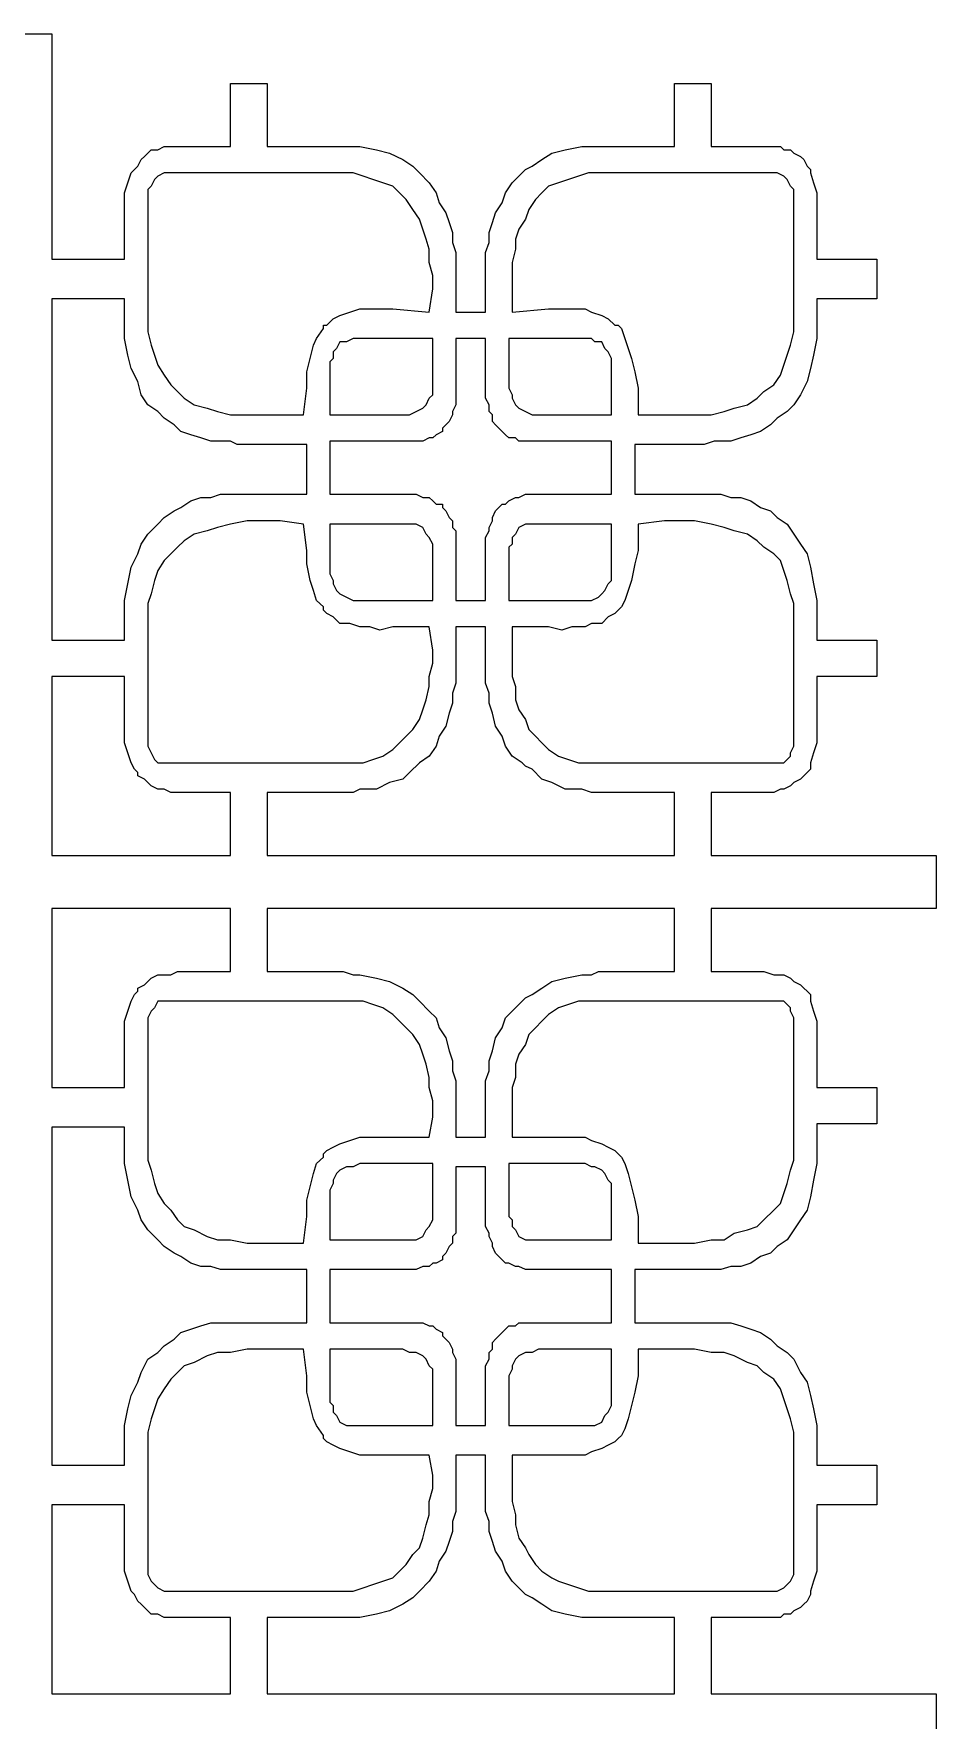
# Model space of a CAD drawing. Extents: x -66030 to 95157, y -13132 to 45879.
# Drawn here: x -25412 to -24348, y 26474 to 28462 of the extents above; entities that cross this region are included whole.
import ezdxf

# ---------------------------------------------------------------- set-up
doc = ezdxf.new("R2010")
doc.units = 0
doc.header["$LTSCALE"] = 100
doc.header["$MEASUREMENT"] = 0
doc.layers.get('0').update_dxf_attribs({"linetype": 'CONTINUOUS'})

msp = doc.modelspace()

# ---------------------------------------------------------------- linework, layer by layer
at = {"lineweight": 0}
msp.add_lwpolyline([(-25453.8, 28461.7), (-25391.3, 28461.7), (-25391.3, 28196.1), (-25305.4, 28196.1), (-25305.4, 28262.5), (-25305.4, 28274.3), (-25301.5, 28286), (-25297.6, 28297.7), (-25293.7, 28301.6), (-25289.8, 28305.5), (-25285.9, 28313.3), (-25282, 28317.2), (-25278.1, 28321.1), (-25274.2, 28325), (-25266.3, 28325), (-25258.5, 28328.9), (-25250.7, 28328.9), (-25242.9, 28328.9), (-25180.4, 28328.9), (-25180.4, 28403.2), (-25137.4, 28403.2), (-25137.4, 28328.9), (-25047.6, 28328.9), (-25035.9, 28328.9), (-25028.1, 28328.9), (-25008.5, 28325), (-24992.9, 28321.1), (-24977.3, 28313.3), (-24965.6, 28305.5), (-24961.7, 28301.6), (-24957.8, 28297.7), (-24946.1, 28286), (-24938.2, 28274.3), (-24934.3, 28262.5), (-24926.5, 28250.8), (-24922.6, 28239.1), (-24918.7, 28227.4), (-24918.7, 28215.7), (-24914.8, 28204), (-24914.8, 28192.2), (-24914.8, 28184.4), (-24914.8, 28133.6), (-24879.7, 28133.6), (-24879.7, 28184.4), (-24879.7, 28204), (-24875.7, 28215.7), (-24875.7, 28227.4), (-24871.8, 28239.1), (-24867.9, 28250.8), (-24860.1, 28262.5), (-24856.2, 28274.3), (-24848.4, 28286), (-24836.7, 28297.7), (-24832.8, 28301.6), (-24825, 28305.5), (-24813.3, 28313.3), (-24801.5, 28321.1), (-24785.9, 28325), (-24766.4, 28328.9), (-24754.7, 28328.9), (-24746.8, 28328.9), (-24657, 28328.9), (-24657, 28403.2), (-24614, 28403.2), (-24614, 28328.9), (-24551.6, 28328.9), (-24543.7, 28328.9), (-24532, 28328.9), (-24528.1, 28325), (-24520.3, 28325), (-24516.4, 28321.1), (-24508.6, 28317.2), (-24504.7, 28313.3), (-24500.8, 28305.5), (-24496.9, 28301.6), (-24496.9, 28297.7), (-24493, 28286), (-24489.1, 28274.3), (-24489.1, 28262.5), (-24489.1, 28196.1), (-24418.7, 28196.1), (-24418.7, 28149.3), (-24489.1, 28149.3), (-24489.1, 28125.8), (-24489.1, 28102.4), (-24493, 28082.9), (-24496.9, 28067.2), (-24500.8, 28051.6), (-24508.6, 28036), (-24516.4, 28024.3), (-24524.2, 28016.5), (-24535.9, 28008.7), (-24543.7, 28000.8), (-24555.5, 27993), (-24567.2, 27989.1), (-24578.9, 27985.2), (-24590.6, 27981.3), (-24602.3, 27981.3), (-24610.1, 27981.3), (-24621.9, 27977.4), (-24703.9, 27977.4), (-24703.9, 27942.3), (-24703.9, 27918.8), (-24621.9, 27918.8), (-24610.1, 27918.8), (-24602.3, 27918.8), (-24590.6, 27914.9), (-24578.9, 27914.9), (-24567.2, 27911), (-24555.5, 27903.2), (-24543.7, 27899.3), (-24535.9, 27891.5), (-24524.2, 27883.7), (-24516.4, 27871.9), (-24508.6, 27860.2), (-24500.8, 27848.5), (-24496.9, 27832.9), (-24493, 27813.4), (-24489.1, 27793.8), (-24489.1, 27774.3), (-24489.1, 27747), (-24418.7, 27747), (-24418.7, 27704), (-24489.1, 27704), (-24489.1, 27637.6), (-24489.1, 27625.9), (-24493, 27614.2), (-24496.9, 27602.4), (-24496.9, 27594.6), (-24500.8, 27590.7), (-24504.7, 27586.8), (-24508.6, 27582.9), (-24516.4, 27579), (-24520.3, 27575.1), (-24528.1, 27571.2), (-24532, 27571.2), (-24539.8, 27567.3), (-24551.6, 27567.3), (-24614, 27567.3), (-24614, 27493.1), (-24348.4, 27493.1), (-24348.4, 27430.6), (-24614, 27430.6), (-24614, 27356.4), (-24551.6, 27356.4), (-24539.8, 27352.5), (-24532, 27352.5), (-24528.1, 27352.5), (-24520.3, 27348.5), (-24516.4, 27344.6), (-24508.6, 27340.7), (-24504.7, 27336.8), (-24500.8, 27332.9), (-24496.9, 27329), (-24496.9, 27321.2), (-24493, 27309.5), (-24489.1, 27297.8), (-24489.1, 27286.1), (-24489.1, 27219.7), (-24418.7, 27219.7), (-24418.7, 27176.7), (-24489.1, 27176.7), (-24489.1, 27149.3), (-24489.1, 27129.8), (-24493, 27110.3), (-24496.9, 27090.8), (-24500.8, 27075.1), (-24508.6, 27063.4), (-24516.4, 27051.7), (-24524.2, 27040), (-24535.9, 27032.2), (-24543.7, 27024.4), (-24555.5, 27020.4), (-24567.2, 27012.6), (-24578.9, 27008.7), (-24590.6, 27008.7), (-24602.3, 27004.8), (-24610.1, 27004.8), (-24621.9, 27004.8), (-24703.9, 27004.8), (-24703.9, 26977.5), (-24703.9, 26942.3), (-24621.9, 26942.3), (-24610.1, 26942.3), (-24602.3, 26942.3), (-24590.6, 26942.3), (-24578.9, 26938.4), (-24567.2, 26934.5), (-24555.5, 26930.6), (-24543.7, 26922.8), (-24535.9, 26915), (-24524.2, 26907.2), (-24516.4, 26899.4), (-24508.6, 26883.7), (-24500.8, 26872), (-24496.9, 26856.4), (-24493, 26840.8), (-24489.1, 26821.2), (-24489.1, 26797.8), (-24489.1, 26774.4), (-24418.7, 26774.4), (-24418.7, 26727.5), (-24489.1, 26727.5), (-24489.1, 26661.1), (-24489.1, 26649.4), (-24493, 26637.7), (-24496.9, 26625.9), (-24496.9, 26622), (-24500.8, 26614.2), (-24504.7, 26610.3), (-24508.6, 26606.4), (-24516.4, 26602.5), (-24520.3, 26598.6), (-24528.1, 26598.6), (-24532, 26594.7), (-24543.7, 26594.7), (-24551.6, 26594.7), (-24614, 26594.7), (-24614, 26504.9), (-24348.4, 26504.9), (-24348.4, 26442.4)], dxfattribs=at)
for points in [[(-25278.1, 28125.8), (-25278.1, 28110.2), (-25274.2, 28094.6), (-25270.2, 28082.9), (-25266.3, 28071.2), (-25258.5, 28059.4), (-25250.7, 28047.7), (-25242.9, 28039.9), (-25235.1, 28032.1), (-25223.4, 28024.3), (-25207.8, 28020.4), (-25196, 28016.5), (-25180.4, 28012.6), (-25160.9, 28012.6), (-25141.4, 28012.6), (-25121.8, 28012.6), (-25094.5, 28012.6), (-25090.6, 28043.8), (-25090.6, 28063.3), (-25086.7, 28079), (-25082.8, 28094.6), (-25078.9, 28102.4), (-25071, 28114.1), (-25071, 28118), (-25067.1, 28118), (-25059.3, 28125.8), (-25051.5, 28129.7), (-25039.8, 28133.6), (-25028.1, 28137.6), (-25016.4, 28137.6), (-25004.6, 28137.6), (-24989, 28137.6), (-24946.1, 28133.6), (-24942.1, 28161), (-24942.1, 28176.6), (-24946.1, 28192.2), (-24946.1, 28207.9), (-24950, 28219.6), (-24953.9, 28231.3), (-24957.8, 28243), (-24965.6, 28254.7), (-24973.4, 28266.4), (-24981.2, 28274.3), (-24989, 28282.1), (-25000.7, 28286), (-25012.5, 28289.9), (-25024.2, 28293.8), (-25035.9, 28297.7), (-25047.6, 28297.7), (-25250.7, 28297.7), (-25258.5, 28297.7), (-25266.3, 28293.8), (-25270.2, 28289.9), (-25274.2, 28282.1), (-25278.1, 28278.2), (-25278.1, 28270.4), (-25278.1, 28262.5), (-25278.1, 28125.8)], [(-24516.4, 28125.8), (-24516.4, 28262.5), (-24516.4, 28270.4), (-24516.4, 28278.2), (-24520.3, 28282.1), (-24524.2, 28289.9), (-24528.1, 28293.8), (-24535.9, 28297.7), (-24543.7, 28297.7), (-24746.8, 28297.7), (-24758.6, 28297.7), (-24770.3, 28293.8), (-24782, 28289.9), (-24793.7, 28286), (-24805.4, 28282.1), (-24813.3, 28274.3), (-24821.1, 28266.4), (-24828.9, 28254.7), (-24832.8, 28243), (-24840.6, 28231.3), (-24844.5, 28219.6), (-24844.5, 28207.9), (-24848.4, 28192.2), (-24848.4, 28176.6), (-24848.4, 28161), (-24848.4, 28133.6), (-24805.4, 28137.6), (-24789.8, 28137.6), (-24778.1, 28137.6), (-24762.5, 28137.6), (-24754.7, 28133.6), (-24742.9, 28129.7), (-24735.1, 28125.8), (-24727.3, 28118), (-24723.4, 28118), (-24719.5, 28114.1), (-24715.6, 28102.4), (-24711.7, 28090.7), (-24707.8, 28079), (-24703.9, 28063.3), (-24700, 28043.8), (-24700, 28012.6), (-24668.7, 28012.6), (-24649.2, 28012.6), (-24633.6, 28012.6), (-24614, 28012.6), (-24598.4, 28016.5), (-24586.7, 28020.4), (-24571.1, 28024.3), (-24559.4, 28032.1), (-24551.6, 28039.9), (-24539.8, 28047.7), (-24532, 28059.4), (-24528.1, 28071.2), (-24524.2, 28082.9), (-24520.3, 28094.6), (-24516.4, 28110.2), (-24516.4, 28125.8)], [(-25391.3, 28149.3), (-25391.3, 27747), (-25305.4, 27747), (-25305.4, 27774.3), (-25305.4, 27793.8), (-25301.5, 27813.4), (-25297.6, 27832.9), (-25289.8, 27848.5), (-25285.9, 27860.2), (-25278.1, 27871.9), (-25266.3, 27883.7), (-25258.5, 27891.5), (-25246.8, 27899.3), (-25239, 27903.2), (-25227.3, 27911), (-25215.6, 27914.9), (-25203.8, 27914.9), (-25192.1, 27918.8), (-25180.4, 27918.8), (-25172.6, 27918.8), (-25090.6, 27918.8), (-25090.6, 27977.4), (-25172.6, 27977.4), (-25180.4, 27981.3), (-25192.1, 27981.3), (-25203.8, 27981.3), (-25215.6, 27985.2), (-25227.3, 27989.1), (-25239, 27993), (-25246.8, 28000.8), (-25258.5, 28008.7), (-25266.3, 28016.5), (-25278.1, 28024.3), (-25285.9, 28036), (-25289.8, 28051.6), (-25297.6, 28067.2), (-25301.5, 28082.9), (-25305.4, 28102.4), (-25305.4, 28125.8), (-25305.4, 28149.3), (-25391.3, 28149.3)], [(-25063.2, 27918.8), (-24977.3, 27918.8), (-24965.6, 27918.8), (-24961.7, 27918.8), (-24953.9, 27914.9), (-24946.1, 27914.9), (-24942.1, 27911), (-24938.2, 27907.1), (-24930.4, 27907.1), (-24930.4, 27903.2), (-24926.5, 27899.3), (-24922.6, 27891.5), (-24918.7, 27887.6), (-24918.7, 27879.8), (-24914.8, 27875.9), (-24914.8, 27868), (-24914.8, 27848.5), (-24914.8, 27793.8), (-24879.7, 27793.8), (-24879.7, 27848.5), (-24879.7, 27868), (-24875.7, 27875.9), (-24875.7, 27879.8), (-24871.8, 27887.6), (-24871.8, 27891.5), (-24867.9, 27899.3), (-24864, 27903.2), (-24860.1, 27907.1), (-24856.2, 27907.1), (-24852.3, 27911), (-24844.5, 27914.9), (-24840.6, 27914.9), (-24832.8, 27918.8), (-24825, 27918.8), (-24817.2, 27918.8), (-24731.2, 27918.8), (-24731.2, 27981.3), (-24817.2, 27981.3), (-24825, 27981.3), (-24832.8, 27981.3), (-24840.6, 27981.3), (-24844.5, 27985.2), (-24852.3, 27985.2), (-24856.2, 27989.1), (-24860.1, 27993), (-24864, 27996.9), (-24867.9, 28000.8), (-24871.8, 28004.7), (-24871.8, 28012.6), (-24875.7, 28016.5), (-24875.7, 28024.3), (-24879.7, 28032.1), (-24879.7, 28047.7), (-24879.7, 28102.4), (-24914.8, 28102.4), (-24914.8, 28047.7), (-24914.8, 28032.1), (-24914.8, 28024.3), (-24918.7, 28016.5), (-24918.7, 28012.6), (-24922.6, 28004.7), (-24926.5, 28000.8), (-24930.4, 27996.9), (-24930.4, 27993), (-24938.2, 27989.1), (-24942.1, 27985.2), (-24946.1, 27985.2), (-24953.9, 27981.3), (-24961.7, 27981.3), (-24965.6, 27981.3), (-24977.3, 27981.3), (-25063.2, 27981.3), (-25063.2, 27918.8)], [(-25063.2, 28012.6), (-24977.3, 28012.6), (-24969.5, 28012.6), (-24961.7, 28016.5), (-24953.9, 28020.4), (-24950, 28024.3), (-24946.1, 28032.1), (-24942.1, 28036), (-24942.1, 28043.8), (-24942.1, 28047.7), (-24942.1, 28102.4), (-25028.1, 28102.4), (-25035.9, 28102.4), (-25043.7, 28098.5), (-25051.5, 28098.5), (-25055.4, 28090.7), (-25059.3, 28086.8), (-25059.3, 28079), (-25063.2, 28075.1), (-25063.2, 28067.2), (-25063.2, 28012.6)], [(-24731.2, 28012.6), (-24731.2, 28075.1), (-24731.2, 28079), (-24735.1, 28086.8), (-24739, 28090.7), (-24742.9, 28098.5), (-24750.8, 28098.5), (-24754.7, 28102.4), (-24762.5, 28102.4), (-24852.3, 28102.4), (-24852.3, 28043.8), (-24848.4, 28036), (-24848.4, 28032.1), (-24844.5, 28024.3), (-24840.6, 28020.4), (-24832.8, 28016.5), (-24825, 28012.6), (-24817.2, 28012.6), (-24731.2, 28012.6)], [(-25278.1, 27774.3), (-25278.1, 27637.6), (-25278.1, 27629.8), (-25278.1, 27622), (-25274.2, 27614.2), (-25270.2, 27606.3), (-25266.3, 27602.4), (-25258.5, 27602.4), (-25250.7, 27602.4), (-25242.9, 27602.4), (-25047.6, 27602.4), (-25035.9, 27602.4), (-25024.2, 27602.4), (-25012.5, 27606.3), (-25000.7, 27610.2), (-24989, 27618.1), (-24981.2, 27625.9), (-24973.4, 27633.7), (-24965.6, 27641.5), (-24957.8, 27653.2), (-24953.9, 27664.9), (-24950, 27676.6), (-24946.1, 27692.3), (-24946.1, 27704), (-24942.1, 27719.6), (-24942.1, 27735.2), (-24946.1, 27762.6), (-24989, 27762.6), (-25004.6, 27758.7), (-25016.4, 27762.6), (-25028.1, 27762.6), (-25039.8, 27766.5), (-25051.5, 27766.5), (-25059.3, 27774.3), (-25067.1, 27778.2), (-25071, 27782.1), (-25071, 27786), (-25078.9, 27793.8), (-25082.8, 27805.5), (-25086.7, 27817.3), (-25090.6, 27836.8), (-25090.6, 27852.4), (-25094.5, 27883.7), (-25121.8, 27887.6), (-25141.4, 27887.6), (-25160.9, 27887.6), (-25180.4, 27883.7), (-25196, 27879.8), (-25207.8, 27875.9), (-25223.4, 27871.9), (-25235.1, 27864.1), (-25242.9, 27856.3), (-25250.7, 27848.5), (-25258.5, 27840.7), (-25266.3, 27829), (-25270.2, 27817.3), (-25274.2, 27801.6), (-25278.1, 27789.9), (-25278.1, 27774.3)], [(-25063.2, 27883.7), (-25063.2, 27829), (-25063.2, 27825.1), (-25059.3, 27817.3), (-25059.3, 27813.4), (-25055.4, 27805.5), (-25051.5, 27801.6), (-25043.7, 27797.7), (-25035.9, 27793.8), (-25028.1, 27793.8), (-24942.1, 27793.8), (-24942.1, 27848.5), (-24942.1, 27856.3), (-24942.1, 27860.2), (-24946.1, 27868), (-24950, 27871.9), (-24953.9, 27879.8), (-24961.7, 27883.7), (-24965.6, 27883.7), (-24977.3, 27883.7), (-25063.2, 27883.7)], [(-24731.2, 27883.7), (-24817.2, 27883.7), (-24825, 27883.7), (-24832.8, 27883.7), (-24840.6, 27879.8), (-24844.5, 27871.9), (-24848.4, 27868), (-24848.4, 27860.2), (-24852.3, 27856.3), (-24852.3, 27793.8), (-24762.5, 27793.8), (-24754.7, 27793.8), (-24746.8, 27797.7), (-24742.9, 27801.6), (-24739, 27805.5), (-24735.1, 27813.4), (-24731.2, 27817.3), (-24731.2, 27825.1), (-24731.2, 27883.7)], [(-24516.4, 27774.3), (-24516.4, 27789.9), (-24520.3, 27801.6), (-24524.2, 27817.3), (-24528.1, 27829), (-24532, 27840.7), (-24539.8, 27848.5), (-24551.6, 27856.3), (-24559.4, 27864.1), (-24571.1, 27871.9), (-24586.7, 27875.9), (-24598.4, 27879.8), (-24614, 27883.7), (-24633.6, 27887.6), (-24649.2, 27887.6), (-24668.7, 27887.6), (-24700, 27883.7), (-24700, 27852.4), (-24703.9, 27836.8), (-24707.8, 27817.3), (-24711.7, 27805.5), (-24715.6, 27793.8), (-24719.5, 27786), (-24723.4, 27782.1), (-24727.3, 27778.2), (-24735.1, 27774.3), (-24742.9, 27766.5), (-24754.7, 27766.5), (-24762.5, 27762.6), (-24778.1, 27762.6), (-24789.8, 27758.7), (-24805.4, 27762.6), (-24848.4, 27762.6), (-24848.4, 27735.2), (-24848.4, 27719.6), (-24848.4, 27704), (-24844.5, 27692.3), (-24844.5, 27676.6), (-24840.6, 27664.9), (-24832.8, 27653.2), (-24828.9, 27641.5), (-24821.1, 27633.7), (-24813.3, 27625.9), (-24805.4, 27618.1), (-24793.7, 27610.2), (-24782, 27606.3), (-24770.3, 27602.4), (-24758.6, 27602.4), (-24746.8, 27602.4), (-24547.6, 27602.4), (-24543.7, 27602.4), (-24535.9, 27602.4), (-24528.1, 27602.4), (-24520.3, 27610.2), (-24520.3, 27614.2), (-24516.4, 27622), (-24516.4, 27629.8), (-24516.4, 27637.6), (-24516.4, 27774.3)], [(-24657, 27493.1), (-24657, 27567.3), (-24746.8, 27567.3), (-24754.7, 27567.3), (-24766.4, 27571.2), (-24785.9, 27571.2), (-24801.5, 27579), (-24813.3, 27582.9), (-24825, 27594.6), (-24832.8, 27598.5), (-24836.7, 27602.4), (-24848.4, 27610.2), (-24856.2, 27622), (-24860.1, 27633.7), (-24867.9, 27645.4), (-24871.8, 27661), (-24875.7, 27672.7), (-24875.7, 27684.5), (-24879.7, 27696.2), (-24879.7, 27715.7), (-24879.7, 27762.6), (-24914.8, 27762.6), (-24914.8, 27715.7), (-24914.8, 27704), (-24914.8, 27696.2), (-24918.7, 27684.5), (-24918.7, 27672.7), (-24922.6, 27661), (-24926.5, 27645.4), (-24934.3, 27633.7), (-24938.2, 27622), (-24946.1, 27610.2), (-24957.8, 27602.4), (-24961.7, 27598.5), (-24965.6, 27594.6), (-24977.3, 27582.9), (-24992.9, 27579), (-25008.5, 27571.2), (-25028.1, 27571.2), (-25035.9, 27567.3), (-25047.6, 27567.3), (-25137.4, 27567.3), (-25137.4, 27493.1), (-24657, 27493.1)], [(-25180.4, 27493.1), (-25180.4, 27567.3), (-25242.9, 27567.3), (-25250.7, 27567.3), (-25258.5, 27571.2), (-25266.3, 27571.2), (-25274.2, 27575.1), (-25278.1, 27579), (-25282, 27582.9), (-25289.8, 27586.8), (-25289.8, 27590.7), (-25293.7, 27594.6), (-25297.6, 27602.4), (-25301.5, 27614.2), (-25305.4, 27625.9), (-25305.4, 27637.6), (-25305.4, 27704), (-25391.3, 27704), (-25391.3, 27493.1), (-25180.4, 27493.1)], [(-25391.3, 27430.6), (-25391.3, 27219.7), (-25305.4, 27219.7), (-25305.4, 27286.1), (-25305.4, 27297.8), (-25301.5, 27309.5), (-25297.6, 27321.2), (-25293.7, 27329), (-25289.8, 27332.9), (-25289.8, 27336.8), (-25282, 27340.7), (-25278.1, 27344.6), (-25274.2, 27348.5), (-25266.3, 27352.5), (-25258.5, 27352.5), (-25250.7, 27352.5), (-25242.9, 27356.4), (-25180.4, 27356.4), (-25180.4, 27430.6), (-25391.3, 27430.6)], [(-25137.4, 27430.6), (-25137.4, 27356.4), (-25047.6, 27356.4), (-25035.9, 27352.5), (-25028.1, 27352.5), (-25008.5, 27348.5), (-24992.9, 27344.6), (-24977.3, 27336.8), (-24965.6, 27329), (-24961.7, 27325.1), (-24957.8, 27321.2), (-24946.1, 27309.5), (-24938.2, 27301.7), (-24934.3, 27290), (-24926.5, 27278.2), (-24922.6, 27262.6), (-24918.7, 27250.9), (-24918.7, 27239.2), (-24914.8, 27227.5), (-24914.8, 27219.7), (-24914.8, 27207.9), (-24914.8, 27161.1), (-24879.7, 27161.1), (-24879.7, 27207.9), (-24879.7, 27227.5), (-24875.7, 27239.2), (-24875.7, 27250.9), (-24871.8, 27262.6), (-24867.9, 27278.2), (-24860.1, 27290), (-24856.2, 27301.7), (-24848.4, 27309.5), (-24836.7, 27321.2), (-24832.8, 27325.1), (-24825, 27329), (-24813.3, 27336.8), (-24801.5, 27344.6), (-24785.9, 27348.5), (-24766.4, 27352.5), (-24754.7, 27352.5), (-24746.8, 27356.4), (-24657, 27356.4), (-24657, 27430.6), (-25137.4, 27430.6)], [(-25278.1, 27149.3), (-25278.1, 27133.7), (-25274.2, 27122), (-25270.2, 27106.4), (-25266.3, 27094.7), (-25258.5, 27082.9), (-25250.7, 27075.1), (-25242.9, 27063.4), (-25235.1, 27055.6), (-25223.4, 27051.7), (-25207.8, 27043.9), (-25196, 27040), (-25180.4, 27040), (-25160.9, 27036.1), (-25141.4, 27036.1), (-25121.8, 27036.1), (-25094.5, 27036.1), (-25090.6, 27067.3), (-25090.6, 27086.8), (-25086.7, 27102.5), (-25082.8, 27118.1), (-25078.9, 27129.8), (-25071, 27137.6), (-25071, 27141.5), (-25067.1, 27145.4), (-25059.3, 27149.3), (-25051.5, 27153.2), (-25039.8, 27157.2), (-25028.1, 27161.1), (-25016.4, 27161.1), (-25004.6, 27161.1), (-24989, 27161.1), (-24946.1, 27161.1), (-24942.1, 27184.5), (-24942.1, 27204), (-24946.1, 27219.7), (-24946.1, 27231.4), (-24950, 27247), (-24953.9, 27258.7), (-24957.8, 27270.4), (-24965.6, 27282.1), (-24973.4, 27290), (-24981.2, 27297.8), (-24989, 27305.6), (-25000.7, 27313.4), (-25012.5, 27317.3), (-25024.2, 27321.2), (-25035.9, 27321.2), (-25047.6, 27321.2), (-25242.9, 27321.2), (-25250.7, 27321.2), (-25258.5, 27321.2), (-25266.3, 27321.2), (-25270.2, 27313.4), (-25274.2, 27309.5), (-25278.1, 27301.7), (-25278.1, 27293.9), (-25278.1, 27286.1), (-25278.1, 27149.3)], [(-24516.4, 27149.3), (-24516.4, 27286.1), (-24516.4, 27293.9), (-24516.4, 27301.7), (-24520.3, 27309.5), (-24520.3, 27313.4), (-24528.1, 27321.2), (-24535.9, 27321.2), (-24543.7, 27321.2), (-24547.6, 27321.2), (-24742.9, 27321.2), (-24758.6, 27321.2), (-24770.3, 27321.2), (-24782, 27317.3), (-24793.7, 27313.4), (-24805.4, 27305.6), (-24813.3, 27297.8), (-24821.1, 27290), (-24828.9, 27282.1), (-24832.8, 27270.4), (-24840.6, 27258.7), (-24844.5, 27247), (-24844.5, 27231.4), (-24848.4, 27219.7), (-24848.4, 27204), (-24848.4, 27184.5), (-24848.4, 27161.1), (-24805.4, 27161.1), (-24789.8, 27161.1), (-24778.1, 27161.1), (-24762.5, 27161.1), (-24754.7, 27157.2), (-24742.9, 27153.2), (-24735.1, 27149.3), (-24727.3, 27145.4), (-24723.4, 27141.5), (-24719.5, 27137.6), (-24715.6, 27129.8), (-24711.7, 27118.1), (-24707.8, 27102.5), (-24703.9, 27086.8), (-24700, 27067.3), (-24700, 27036.1), (-24668.7, 27036.1), (-24649.2, 27036.1), (-24633.6, 27036.1), (-24614, 27040), (-24598.4, 27040), (-24586.7, 27047.8), (-24571.1, 27051.7), (-24559.4, 27055.6), (-24551.6, 27063.4), (-24539.8, 27075.1), (-24532, 27082.9), (-24528.1, 27094.7), (-24524.2, 27106.4), (-24520.3, 27122), (-24516.4, 27133.7), (-24516.4, 27149.3)], [(-25391.3, 26774.4), (-25305.4, 26774.4), (-25305.4, 26797.8), (-25305.4, 26821.2), (-25301.5, 26840.8), (-25297.6, 26856.4), (-25289.8, 26872), (-25285.9, 26883.7), (-25278.1, 26899.4), (-25266.3, 26907.2), (-25258.5, 26915), (-25246.8, 26922.8), (-25239, 26930.6), (-25227.3, 26934.5), (-25215.6, 26938.4), (-25203.8, 26942.3), (-25192.1, 26942.3), (-25180.4, 26942.3), (-25172.6, 26942.3), (-25090.6, 26942.3), (-25090.6, 27004.8), (-25172.6, 27004.8), (-25180.4, 27004.8), (-25192.1, 27004.8), (-25203.8, 27008.7), (-25215.6, 27008.7), (-25227.3, 27012.6), (-25239, 27020.4), (-25246.8, 27024.4), (-25258.5, 27032.2), (-25266.3, 27040), (-25278.1, 27051.7), (-25285.9, 27063.4), (-25289.8, 27075.1), (-25297.6, 27090.8), (-25301.5, 27110.3), (-25305.4, 27129.8), (-25305.4, 27149.3), (-25305.4, 27172.8), (-25391.3, 27172.8), (-25391.3, 26774.4)], [(-25063.2, 27040), (-24977.3, 27040), (-24965.6, 27040), (-24961.7, 27040), (-24953.9, 27043.9), (-24950, 27051.7), (-24946.1, 27055.6), (-24942.1, 27063.4), (-24942.1, 27067.3), (-24942.1, 27075.1), (-24942.1, 27129.8), (-25028.1, 27129.8), (-25035.9, 27125.9), (-25043.7, 27125.9), (-25051.5, 27122), (-25055.4, 27118.1), (-25059.3, 27110.3), (-25059.3, 27106.4), (-25063.2, 27098.6), (-25063.2, 27094.7), (-25063.2, 27040)], [(-25063.2, 26942.3), (-24977.3, 26942.3), (-24965.6, 26942.3), (-24961.7, 26942.3), (-24953.9, 26942.3), (-24946.1, 26938.4), (-24942.1, 26938.4), (-24938.2, 26934.5), (-24930.4, 26930.6), (-24930.4, 26926.7), (-24926.5, 26922.8), (-24922.6, 26918.9), (-24918.7, 26911.1), (-24918.7, 26907.2), (-24914.8, 26899.4), (-24914.8, 26891.5), (-24914.8, 26875.9), (-24914.8, 26821.2), (-24879.7, 26821.2), (-24879.7, 26875.9), (-24879.7, 26891.5), (-24875.7, 26899.4), (-24875.7, 26907.2), (-24871.8, 26911.1), (-24871.8, 26918.9), (-24867.9, 26922.8), (-24864, 26926.7), (-24860.1, 26930.6), (-24856.2, 26934.5), (-24852.3, 26938.4), (-24844.5, 26938.4), (-24840.6, 26942.3), (-24832.8, 26942.3), (-24825, 26942.3), (-24817.2, 26942.3), (-24731.2, 26942.3), (-24731.2, 27004.8), (-24817.2, 27004.8), (-24825, 27004.8), (-24832.8, 27004.8), (-24840.6, 27008.7), (-24844.5, 27008.7), (-24852.3, 27012.6), (-24856.2, 27012.6), (-24860.1, 27016.5), (-24864, 27020.4), (-24867.9, 27024.4), (-24871.8, 27032.2), (-24871.8, 27036.1), (-24875.7, 27043.9), (-24875.7, 27047.8), (-24879.7, 27055.6), (-24879.7, 27071.2), (-24879.7, 27125.9), (-24914.8, 27125.9), (-24914.8, 27071.2), (-24914.8, 27055.6), (-24914.8, 27047.8), (-24918.7, 27043.9), (-24918.7, 27036.1), (-24922.6, 27032.2), (-24926.5, 27024.4), (-24930.4, 27020.4), (-24930.4, 27016.5), (-24938.2, 27012.6), (-24942.1, 27012.6), (-24946.1, 27008.7), (-24953.9, 27008.7), (-24961.7, 27004.8), (-24965.6, 27004.8), (-24977.3, 27004.8), (-25063.2, 27004.8), (-25063.2, 26942.3)], [(-24731.2, 27040), (-24731.2, 27098.6), (-24731.2, 27106.4), (-24735.1, 27110.3), (-24739, 27118.1), (-24742.9, 27122), (-24750.8, 27125.9), (-24754.7, 27125.9), (-24762.5, 27129.8), (-24852.3, 27129.8), (-24852.3, 27067.3), (-24848.4, 27063.4), (-24848.4, 27055.6), (-24844.5, 27051.7), (-24840.6, 27043.9), (-24832.8, 27040), (-24825, 27040), (-24817.2, 27040), (-24731.2, 27040)], [(-25278.1, 26797.8), (-25278.1, 26661.1), (-25278.1, 26653.3), (-25278.1, 26645.5), (-25274.2, 26637.7), (-25270.2, 26633.8), (-25266.3, 26629.8), (-25258.5, 26625.9), (-25250.7, 26625.9), (-25047.6, 26625.9), (-25035.9, 26625.9), (-25024.2, 26629.8), (-25012.5, 26633.8), (-25000.7, 26637.7), (-24989, 26641.6), (-24981.2, 26649.4), (-24973.4, 26657.2), (-24965.6, 26668.9), (-24957.8, 26676.7), (-24953.9, 26688.4), (-24950, 26704.1), (-24946.1, 26715.8), (-24946.1, 26731.4), (-24942.1, 26747), (-24942.1, 26762.7), (-24946.1, 26786.1), (-24989, 26786.1), (-25004.6, 26786.1), (-25016.4, 26786.1), (-25028.1, 26786.1), (-25039.8, 26790), (-25051.5, 26793.9), (-25059.3, 26797.8), (-25067.1, 26801.7), (-25071, 26805.6), (-25071, 26809.5), (-25078.9, 26821.2), (-25082.8, 26829.1), (-25086.7, 26844.7), (-25090.6, 26860.3), (-25090.6, 26879.8), (-25094.5, 26911.1), (-25121.8, 26911.1), (-25141.4, 26911.1), (-25160.9, 26911.1), (-25180.4, 26907.2), (-25196, 26907.2), (-25207.8, 26903.3), (-25223.4, 26895.5), (-25235.1, 26891.5), (-25242.9, 26883.7), (-25250.7, 26875.9), (-25258.5, 26864.2), (-25266.3, 26852.5), (-25270.2, 26840.8), (-25274.2, 26829.1), (-25278.1, 26813.4), (-25278.1, 26797.8)], [(-25063.2, 26911.1), (-25063.2, 26856.4), (-25063.2, 26848.6), (-25059.3, 26844.7), (-25059.3, 26836.9), (-25055.4, 26833), (-25051.5, 26825.1), (-25043.7, 26821.2), (-25035.9, 26821.2), (-25028.1, 26821.2), (-24942.1, 26821.2), (-24942.1, 26875.9), (-24942.1, 26879.8), (-24942.1, 26887.6), (-24946.1, 26891.5), (-24950, 26899.4), (-24953.9, 26903.3), (-24961.7, 26907.2), (-24969.5, 26907.2), (-24977.3, 26911.1), (-25063.2, 26911.1)], [(-24731.2, 26911.1), (-24817.2, 26911.1), (-24825, 26907.2), (-24832.8, 26907.2), (-24840.6, 26903.3), (-24844.5, 26899.4), (-24848.4, 26891.5), (-24848.4, 26887.6), (-24852.3, 26879.8), (-24852.3, 26821.2), (-24762.5, 26821.2), (-24754.7, 26821.2), (-24750.8, 26821.2), (-24742.9, 26825.1), (-24739, 26833), (-24735.1, 26836.9), (-24731.2, 26844.7), (-24731.2, 26848.6), (-24731.2, 26911.1)], [(-24516.4, 26797.8), (-24516.4, 26813.4), (-24520.3, 26829.1), (-24524.2, 26840.8), (-24528.1, 26852.5), (-24532, 26864.2), (-24539.8, 26875.9), (-24551.6, 26883.7), (-24559.4, 26891.5), (-24571.1, 26895.5), (-24586.7, 26903.3), (-24598.4, 26907.2), (-24614, 26907.2), (-24633.6, 26911.1), (-24649.2, 26911.1), (-24668.7, 26911.1), (-24700, 26911.1), (-24700, 26879.8), (-24703.9, 26860.3), (-24707.8, 26844.7), (-24711.7, 26829.1), (-24715.6, 26817.3), (-24719.5, 26809.5), (-24723.4, 26805.6), (-24727.3, 26801.7), (-24735.1, 26797.8), (-24742.9, 26793.9), (-24754.7, 26790), (-24762.5, 26786.1), (-24778.1, 26786.1), (-24789.8, 26786.1), (-24805.4, 26786.1), (-24848.4, 26786.1), (-24848.4, 26762.7), (-24848.4, 26747), (-24848.4, 26731.4), (-24844.5, 26715.8), (-24844.5, 26704.1), (-24840.6, 26688.4), (-24832.8, 26676.7), (-24828.9, 26668.9), (-24821.1, 26657.2), (-24813.3, 26649.4), (-24801.5, 26641.6), (-24793.7, 26637.7), (-24782, 26633.8), (-24770.3, 26629.8), (-24758.6, 26625.9), (-24746.8, 26625.9), (-24543.7, 26625.9), (-24535.9, 26625.9), (-24528.1, 26629.8), (-24524.2, 26633.8), (-24520.3, 26637.7), (-24516.4, 26645.5), (-24516.4, 26653.3), (-24516.4, 26661.1), (-24516.4, 26797.8)], [(-24657, 26504.9), (-24657, 26594.7), (-24746.8, 26594.7), (-24754.7, 26594.7), (-24766.4, 26594.7), (-24785.9, 26598.6), (-24801.5, 26602.5), (-24813.3, 26610.3), (-24825, 26618.1), (-24832.8, 26622), (-24836.7, 26625.9), (-24848.4, 26637.7), (-24856.2, 26649.4), (-24860.1, 26661.1), (-24867.9, 26672.8), (-24871.8, 26684.5), (-24875.7, 26696.3), (-24875.7, 26708), (-24879.7, 26719.7), (-24879.7, 26739.2), (-24879.7, 26786.1), (-24914.8, 26786.1), (-24914.8, 26739.2), (-24914.8, 26731.4), (-24914.8, 26719.7), (-24918.7, 26708), (-24918.7, 26696.3), (-24922.6, 26684.5), (-24926.5, 26672.8), (-24934.3, 26661.1), (-24938.2, 26649.4), (-24946.1, 26637.7), (-24957.8, 26625.9), (-24961.7, 26622), (-24965.6, 26618.1), (-24977.3, 26610.3), (-24992.9, 26602.5), (-25008.5, 26598.6), (-25028.1, 26594.7), (-25035.9, 26594.7), (-25047.6, 26594.7), (-25137.4, 26594.7), (-25137.4, 26504.9), (-24657, 26504.9)], [(-25180.4, 26504.9), (-25180.4, 26594.7), (-25242.9, 26594.7), (-25250.7, 26594.7), (-25258.5, 26594.7), (-25266.3, 26598.6), (-25274.2, 26598.6), (-25278.1, 26602.5), (-25282, 26606.4), (-25285.9, 26610.3), (-25289.8, 26614.2), (-25293.7, 26622), (-25297.6, 26625.9), (-25301.5, 26637.7), (-25305.4, 26649.4), (-25305.4, 26661.1), (-25305.4, 26727.5), (-25391.3, 26727.5), (-25391.3, 26504.9), (-25180.4, 26504.9)]]:
    msp.add_lwpolyline(points, close=True, dxfattribs=at)

doc.saveas('drawing.dxf')
